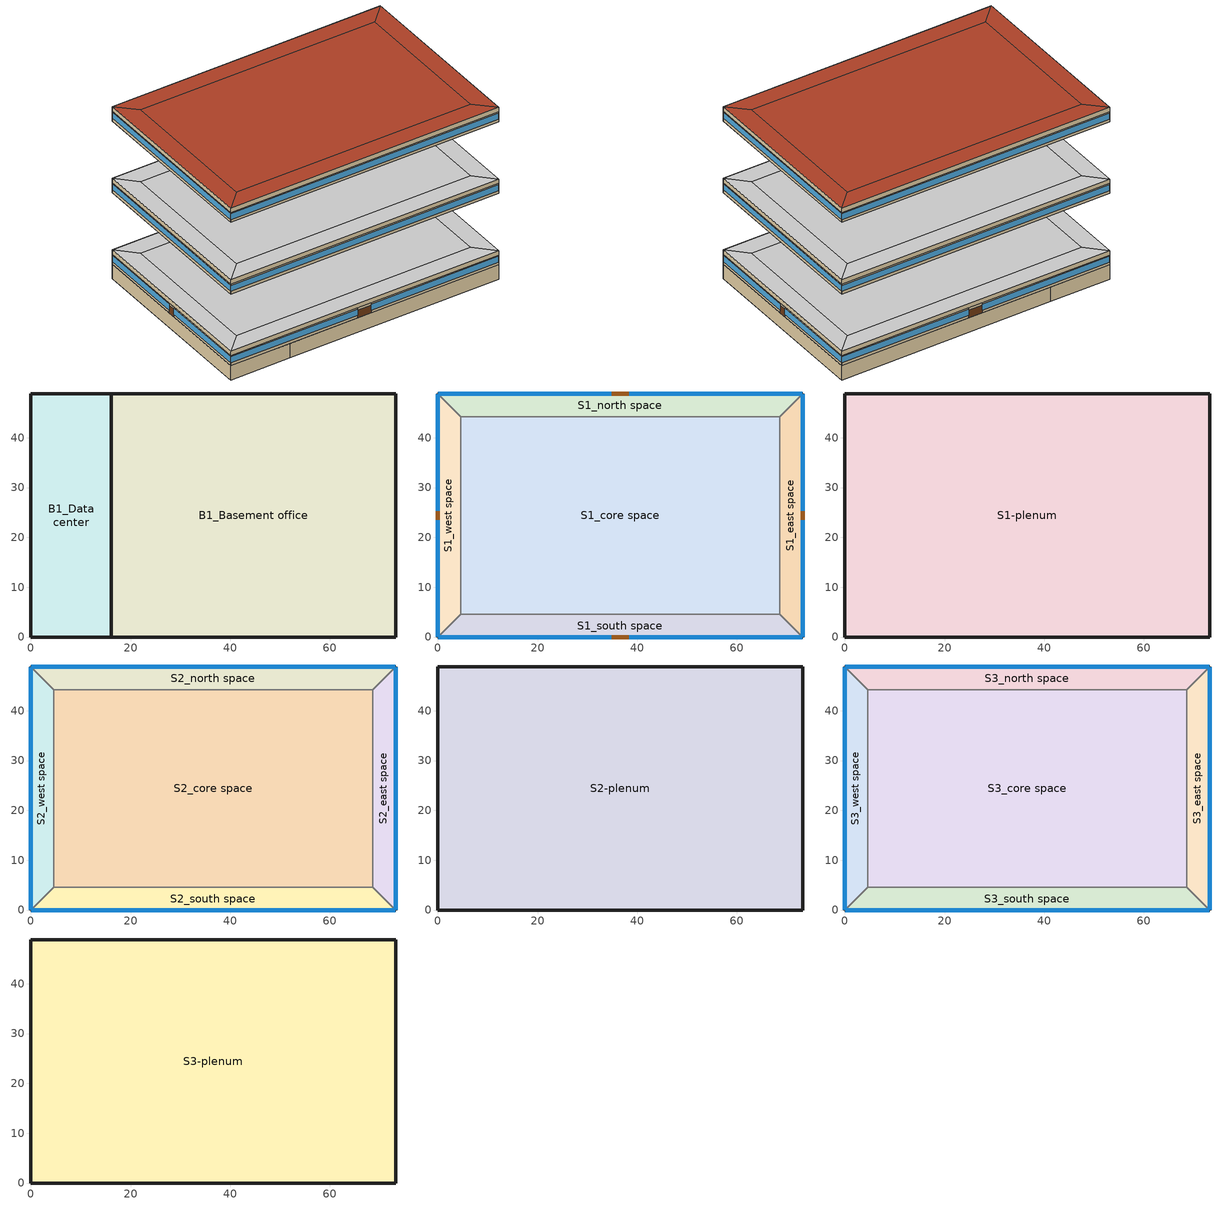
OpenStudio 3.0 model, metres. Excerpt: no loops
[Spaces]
B1_Data center
 floor ground (Foundation F 126 Perim 0 Area 78468): 0,0 0,48.77 16.09,48.77 16.09,0 z-3.96
 wall ground: 0,48.77 0,0 16.09,0 16.09,48.77 0,48.77 z-3.96:0
 ceiling adiabatic (Floor Adiabatic construction): 0,48.77 0,0 16.09,0 16.09,48.77 z0
B1_Basement office
 floor ground (Foundation F 126 Perim 0 Area 27828): 16.09,0 16.09,48.77 73.15,48.77 73.15,0 z-3.96
 wall ground: 16.09,48.77 16.09,0 73.15,0 73.15,48.77 16.09,48.77 z-3.96:0
 ceiling adiabatic (Floor Adiabatic construction): 16.09,48.77 16.09,0 73.15,0 73.15,48.77 z0
S1_east space
 floor adiabatic (Floor Adiabatic construction): 68.58,4.57 68.58,44.19 73.15,48.77 73.15,0 z0
 wall outside: 73.15,0 73.15,23.47 73.15,25.29 73.15,48.77 z0:2.74
 wall to S1_core space: 68.58,44.19 68.58,4.57 z0:2.74
 wall to S1_south space: 68.58,4.57 73.15,0 z0:2.74
 wall to S1_north space: 73.15,48.77 68.58,44.19 z0:2.74
 window: 73.15,0.03 73.15,23.45 / 73.15,25.32 73.15,48.74 z0.76:2.41
 door: 73.15,23.47 73.15,25.29 z0:2.13
S1_south space
 floor adiabatic (Floor Adiabatic construction): 0,0 4.57,4.57 68.58,4.57 73.15,0 z0
 wall outside: 0,0 34.76,0 38.4,0 73.15,0 z0:2.74
 wall to S1_west space: 4.57,4.57 0,0 z0:2.74
 wall to S1_core space: 68.58,4.57 4.57,4.57 z0:2.74
 window: 0.03,0 34.73,0 / 38.42,0 73.13,0 z0.76:2.43
 door: 34.76,0 38.4,0 z0:2.13
S1_west space
 floor adiabatic (Floor Adiabatic construction): 0,0 0,48.77 4.57,44.19 4.57,4.57 z0
 wall outside: 0,48.77 0,25.29 0,23.47 0,0 z0:2.74
 wall to S1_core space: 4.57,4.57 4.57,44.19 z0:2.74
 wall to S1_north space: 4.57,44.19 0,48.77 z0:2.74
 window: 0,48.74 0,25.32 / 0,23.45 0,0.03 z0.76:2.41
 door: 0,25.29 0,23.47 z0:2.13
S1_north space
 floor adiabatic (Floor Adiabatic construction): 4.57,44.19 0,48.77 73.15,48.77 68.58,44.19 z0
 wall outside: 73.15,48.77 38.4,48.77 34.76,48.77 0,48.77 z0:2.74
 wall to S1_core space: 4.57,44.19 68.58,44.19 z0:2.74
 window: 73.13,48.77 38.42,48.77 / 34.73,48.77 0.03,48.77 z0.76:2.43
 door: 38.4,48.77 34.76,48.77 z0:2.13
S1_core space
 floor adiabatic (Floor Adiabatic construction): 4.57,4.57 4.57,44.19 68.58,44.19 68.58,4.57 z0
S1-plenum
 floor to S1_west space: 0,0 0,48.77 4.57,44.19 4.57,4.57 z2.74
 floor to S1_north space: 0,48.77 73.15,48.77 68.58,44.19 4.57,44.19 z2.74
 floor to S1_east space: 73.15,48.77 73.15,0 68.58,4.57 68.58,44.19 z2.74
 floor to S1_south space: 73.15,0 0,0 4.57,4.57 68.58,4.57 z2.74
 floor to S1_core space: 68.58,4.57 4.57,4.57 4.57,44.19 68.58,44.19 z2.74
 wall outside: 0,48.77 0,0 73.15,0 73.15,48.77 0,48.77 z2.74:3.96
 ceiling adiabatic (Floor Adiabatic construction): 0,0 4.57,4.57 4.57,44.19 0,48.77 z3.96; 0,48.77 4.57,44.19 68.58,44.19 73.15,48.77 z3.96; 73.15,48.77 68.58,44.19 68.58,4.57 73.15,0 z3.96; 73.15,0 68.58,4.57 4.57,4.57 0,0 z3.96; 68.58,4.57 68.58,44.19 4.57,44.19 4.57,4.57 z3.96
S2_east space
 floor adiabatic (Floor Adiabatic construction): 68.58,4.57 68.58,44.19 73.15,48.77 73.15,0 z19.81
 wall outside: 73.15,0 73.15,48.77 z19.81:22.56
 wall to S2_core space: 68.58,44.19 68.58,4.57 z19.81:22.56
 wall to S2_south space: 68.58,4.57 73.15,0 z19.81:22.56
 wall to S2_north space: 73.15,48.77 68.58,44.19 z19.81:22.56
 window: 73.15,0.03 73.15,48.74 z20.57:22.16
S2_south space
 floor adiabatic (Floor Adiabatic construction): 0,0 4.57,4.57 68.58,4.57 73.15,0 z19.81
 wall outside: 0,0 73.15,0 z19.81:22.56
 wall to S2_west space: 4.57,4.57 0,0 z19.81:22.56
 wall to S2_core space: 68.58,4.57 4.57,4.57 z19.81:22.56
 window: 0.03,0 73.13,0 z20.57:22.16
S2_west space
 floor adiabatic (Floor Adiabatic construction): 0,0 0,48.77 4.57,44.19 4.57,4.57 z19.81
 wall outside: 0,48.77 0,0 z19.81:22.56
 wall to S2_core space: 4.57,4.57 4.57,44.19 z19.81:22.56
 wall to S2_north space: 4.57,44.19 0,48.77 z19.81:22.56
 window: 0,48.74 0,0.03 z20.57:22.16
S2_north space
 floor adiabatic (Floor Adiabatic construction): 4.57,44.19 0,48.77 73.15,48.77 68.58,44.19 z19.81
 wall outside: 73.15,48.77 0,48.77 z19.81:22.56
 wall to S2_core space: 4.57,44.19 68.58,44.19 z19.81:22.56
 window: 73.13,48.77 0.03,48.77 z20.57:22.16
S2_core space
 floor adiabatic (Floor Adiabatic construction): 4.57,4.57 4.57,44.19 68.58,44.19 68.58,4.57 z19.81
S2-plenum
 floor to S2_west space: 0,0 0,48.77 4.57,44.19 4.57,4.57 z22.56
 floor to S2_north space: 0,48.77 73.15,48.77 68.58,44.19 4.57,44.19 z22.56
 floor to S2_east space: 73.15,48.77 73.15,0 68.58,4.57 68.58,44.19 z22.56
 floor to S2_south space: 73.15,0 0,0 4.57,4.57 68.58,4.57 z22.56
 floor to S2_core space: 68.58,4.57 4.57,4.57 4.57,44.19 68.58,44.19 z22.56
 wall outside: 0,48.77 0,0 73.15,0 73.15,48.77 0,48.77 z22.56:23.77
 ceiling adiabatic (Floor Adiabatic construction): 0,0 4.57,4.57 4.57,44.19 0,48.77 z23.77; 0,48.77 4.57,44.19 68.58,44.19 73.15,48.77 z23.77; 73.15,48.77 68.58,44.19 68.58,4.57 73.15,0 z23.77; 73.15,0 68.58,4.57 4.57,4.57 0,0 z23.77; 68.58,4.57 68.58,44.19 4.57,44.19 4.57,4.57 z23.77
S3_east space
 floor adiabatic (Floor Adiabatic construction): 68.58,4.57 68.58,44.19 73.15,48.77 73.15,0 z39.62
 wall outside: 73.15,0 73.15,48.77 z39.62:42.37
 wall to S3_core space: 68.58,44.19 68.58,4.57 z39.62:42.37
 wall to S3_south space: 68.58,4.57 73.15,0 z39.62:42.37
 wall to S3_north space: 73.15,48.77 68.58,44.19 z39.62:42.37
 window: 73.15,0.03 73.15,48.74 z40.39:41.97
S3_south space
 floor adiabatic (Floor Adiabatic construction): 0,0 4.57,4.57 68.58,4.57 73.15,0 z39.62
 wall outside: 0,0 73.15,0 z39.62:42.37
 wall to S3_west space: 4.57,4.57 0,0 z39.62:42.37
 wall to S3_core space: 68.58,4.57 4.57,4.57 z39.62:42.37
 window: 0.03,0 73.13,0 z40.39:41.97
S3_west space
 floor adiabatic (Floor Adiabatic construction): 0,0 0,48.77 4.57,44.19 4.57,4.57 z39.62
 wall outside: 0,48.77 0,0 z39.62:42.37
 wall to S3_core space: 4.57,4.57 4.57,44.19 z39.62:42.37
 wall to S3_north space: 4.57,44.19 0,48.77 z39.62:42.37
 window: 0,48.74 0,0.03 z40.39:41.97
S3_north space
 floor adiabatic (Floor Adiabatic construction): 4.57,44.19 0,48.77 73.15,48.77 68.58,44.19 z39.62
 wall outside: 73.15,48.77 0,48.77 z39.62:42.37
 wall to S3_core space: 4.57,44.19 68.58,44.19 z39.62:42.37
 window: 73.13,48.77 0.03,48.77 z40.39:41.97
S3_core space
 floor adiabatic (Floor Adiabatic construction): 4.57,4.57 4.57,44.19 68.58,44.19 68.58,4.57 z39.62
S3-plenum
 floor to S3_west space: 0,0 0,48.77 4.57,44.19 4.57,4.57 z42.37
 floor to S3_north space: 0,48.77 73.15,48.77 68.58,44.19 4.57,44.19 z42.37
 floor to S3_east space: 73.15,48.77 73.15,0 68.58,4.57 68.58,44.19 z42.37
 floor to S3_south space: 73.15,0 0,0 4.57,4.57 68.58,4.57 z42.37
 floor to S3_core space: 68.58,4.57 4.57,4.57 4.57,44.19 68.58,44.19 z42.37
 wall outside: 0,48.77 0,0 73.15,0 73.15,48.77 0,48.77 z42.37:43.59
 roof outside: 0,0 4.57,4.57 4.57,44.19 0,48.77 z43.59; 0,48.77 4.57,44.19 68.58,44.19 73.15,48.77 z43.59; 73.15,48.77 68.58,44.19 68.58,4.57 73.15,0 z43.59; 73.15,0 68.58,4.57 4.57,4.57 0,0 z43.59; 68.58,4.57 68.58,44.19 4.57,44.19 4.57,4.57 z43.59
[Building]
-LargeOffice-GBCZ-3B created: 2024-05-30 12:30:29 +0800: North Axis {deg}=0; Default Construction Set=GB50189-2015 - LrgOffice - GBCZ-3B; Standards Number of Stories=12; Standards Number of Above Ground Stories=12; Standards Building Type=LargeOffice
[ClimateZones]
Climate Zone Institution Name 1=GBCZ; Climate Zone Document Year 1=0; Climate Zone Value 1=3B
[Site]
Changsha_HN_CHN: Latitude {deg}=28.1167; Longitude {deg}=112.7833; Time Zone {hr}=8; Elevation {m}=120; Terrain=City
[Site:WaterMainsTemperature]
Calculation Method=Correlation; Annual Average Outdoor Air Temperature {C}=17.9833; Maximum Difference In Monthly Average Outdoor Air Temperatures {deltaC}=24
[SizingPeriod:DesignDay] Barometric Pressure {Pa}=99892; Sky Clearness=0; Rain Indicator=0; Snow Indicator=0; Day of Month=21; Daylight Saving Time Indicator=0; Humidity Indicating Type=Wetbulb; Dry-Bulb Temperature Range Modifier Type=DefaultMultipliers
Name | Maximum Dry-Bulb Temperature {C} | Daily Dry-Bulb Temperature Range {deltaC} | Humidity Indicating Conditions at Maximum Dry-Bulb | Wind Speed {m/s} | Wind Direction {deg} | Month | Day Type | Solar Model Indicator | ASHRAE Taub | ASHRAE Taud
Changsha Ann Clg .4% Condns DB=>MWB | 36.4 | 6.6 | 26.1 | 3 | 220 | 7 | SummerDesignDay | ASHRAETau | 0.604 | 1.876
Changsha Ann Htg 99.6% Condns DB | -1.2 | 0 | -1.2 | 2.3 | 340 | 1 | WinterDesignDay | ASHRAEClearSky
[Site:GroundTemperature:BuildingSurface]
8.1, 7.2, 8.9, 11.6, 18.6, 24.1, 27.7, 28.9, 27, 22.7, 17.1, 11.9
[Site:GroundTemperature:FCfactorMethod]
January Ground Temperature {C}=18.8; February Ground Temperature {C}=13.5; March Ground Temperature {C}=8.4; April Ground Temperature {C}=5.6; May Ground Temperature {C}=7.9; June Ground Temperature {C}=12.6; July Ground Temperature {C}=18.2; August Ground Temperature {C}=22.5; September Ground Temperature {C}=25.9; October Ground Temperature {C}=29.6; November Ground Temperature {C}=28.6; December Ground Temperature {C}=24.2
[Material:NoMass] Thermal Absorptance=0.9; Solar Absorptance=0.7
Name | Roughness | Thermal Resistance {m2-K/W} | Visible Absorptance
CP02 CARPET PAD | VeryRough | 0.21648 | 0.8
Nonres_Floor_Insulation | MediumSmooth | 2.88292 | 0.7
Typical Insulation R-10.94 | Smooth | 1.92744 | 0.7
Typical Carpet Pad | Smooth | 0.21648 | 0.8
Typical Insulation R-7.07 | Smooth | 1.24597 | 0.7
Typical Insulation R-13.08 | Smooth | 2.30303 | 0.7
Typical Insulation R-0.58 | Smooth | 0.101875 | 0.7
Typical Insulation R-1.15 | Smooth | 0.202527 | 0.7
[Material]
Name | Roughness | Thickness {m} | Conductivity {W/m-K} | Density {kg/m3} | Specific Heat {J/kg-K} | Thermal Absorptance | Solar Absorptance | Visible Absorptance
100mm Normalweight concrete floor | MediumSmooth | 0.1016 | 2.31 | 2322 | 832
G01 13mm gypsum board | Smooth | 0.0127 | 0.16 | 800 | 1090 | 0.9 | 0.7 | 0.5
4 in. Normalweight Concrete Floor | MediumRough | 0.1016 | 2.31 | 2322 | 832 | 0.9 | 0.7 | 0.7
1IN Stucco | Smooth | 0.0253 | 0.6918 | 1858 | 837 | 0.9 | 0.7 | 0.92
8IN CONCRETE HW RefBldg | Rough | 0.2032 | 1.311 | 2240 | 836.8 | 0.9 | 0.7 | 0.7
1/2IN Gypsum | Smooth | 0.0127 | 0.16 | 784.9 | 830 | 0.9 | 0.4 | 0.4
Roof Membrane - Highly Reflective | VeryRough | 0.0095 | 0.16 | 1121.29 | 1460 | 0.75 | 0.45 | 0.7
Metal Roof Surface; F08 Metal surface | Smooth | 0.0008 | 45.28 | 7824 | 500 | 0.9 | 0.7 | 0.7
8 in. Normalweight Concrete Floor | MediumRough | 0.2032 | 2.31 | 2322 | 832 | 0.9 | 0.7 | 0.7
8 in. Concrete Block Basement Wall | MediumRough | 0.2032 | 1.326 | 1842 | 912 | 0.9 | 0.7 | 0.7
G05 25mm wood | MediumSmooth | 0.0254 | 0.15 | 608 | 1630 | 0.9 | 0.5 | 0.5
Acoustic Tile - 1/2 in. | MediumSmooth | 0.0127 | 0.0576335 | 288.332 | 795.492 |  | 0 | 0
Std Wood 6inch | MediumSmooth | 0.15 | 0.12 | 540 | 1210 | 0.9 | 0.7 | 0.7
[Construction]
Floor Adiabatic construction: CP02 CARPET PAD, 100mm Normalweight concrete floor, Nonres_Floor_Insulation
Typical Insulated Exterior Mass Floor R-13.51: Typical Insulation R-10.94, 4 in. Normalweight Concrete Floor, Typical Carpet Pad
Typical Insulated Exterior Mass Wall R-9.46: 1IN Stucco, 8IN CONCRETE HW RefBldg, Typical Insulation R-7.07, 1/2IN Gypsum
Typical IEAD Roof - Highly Reflective R-14.19: Roof Membrane - Highly Reflective, Typical Insulation R-13.08, Metal Roof Surface
Typical Interior Floor: 100mm Normalweight concrete floor, CP02 CARPET PAD
Typical Interior Wall: G01 13mm gypsum board, G01 13mm gypsum board
Typical Interior Ceiling: CP02 CARPET PAD, 100mm Normalweight concrete floor
Typical Insulated Carpeted 8in Slab Floor: 8 in. Normalweight Concrete Floor, Typical Carpet Pad
Typical Insulated Basement Mass Wall: 8 in. Concrete Block Basement Wall
U 0.52 SHGC 0.39 Simple Glazing Window: U 0.52 SHGC 0.39 Simple Glazing
Typical Insulated Metal Door R-1.43: F08 Metal surface, Typical Insulation R-0.58
U 1.98 SHGC 0.16 Simple Glazing Skylight U-0.46 SHGC 0.25: U 1.98 SHGC 0.16 Simple Glazing U-0.46 SHGC 0.25
Typical Overhead Door R-2.0: Typical Insulation R-1.15
U 0.45 SHGC 0.25 Simple Glazing Window: U 0.45 SHGC 0.25 Simple Glazing
Typical Interior Window: Clear 3mm
Typical Interior Door; Typical Interior Partition: G05 25mm wood
Plenum Acoustical Tile: Acoustic Tile - 1/2 in.
InteriorFurnishings: Std Wood 6inch
[Construction:FfactorGroundFloor] F-Factor {W/m-K}=1.26344; PerimeterExposed {m}=0
Name | Area {m2}
Foundation F 126 Perim 0 Area 78468 | 784.677
Foundation F 126 Perim 0 Area 27828 | 2782.8
[DefaultConstructionSet]
Name | Default Exterior Surface Constructions | Default Interior Surface Constructions | Default Ground Contact Surface Constructions | Default Exterior SubSurface Constructions | Default Interior SubSurface Constructions | Interior Partition Construction
GB50189-2015 - LrgOffice - GBCZ-3B | Default Surface Constructions 1 | Default Surface Constructions 2 | Default Surface Constructions 3 | Default Sub Surface Constructions 1 | Default Sub Surface Constructions 2 | Typical Interior Partition
GB50189-2015 - LrgOffice - Plenum - GBCZ-3B | Default Surface Constructions 4 | Default Surface Constructions 5 | Default Surface Constructions 6 | Default Sub Surface Constructions 3 | Default Sub Surface Constructions 4
[DefaultSurfaceConstructions]
Name | Floor Construction | Wall Construction | Roof Ceiling Construction
Default Surface Constructions 1 | Typical Insulated Exterior Mass Floor R-13.51 | Typical Insulated Exterior Mass Wall R-9.46 | Typical IEAD Roof - Highly Reflective R-14.19
Default Surface Constructions 2 | Typical Interior Floor | Typical Interior Wall | Typical Interior Ceiling
Default Surface Constructions 3 | Typical Insulated Carpeted 8in Slab Floor | Typical Insulated Basement Mass Wall
Default Surface Constructions 4; Default Surface Constructions 6
Default Surface Constructions 5 | Plenum Acoustical Tile
[DefaultSubSurfaceConstructions]
Name | Fixed Window Construction | Operable Window Construction | Door Construction | Glass Door Construction | Overhead Door Construction | Skylight Construction | Tubular Daylight Dome Construction | Tubular Daylight Diffuser Construction
Default Sub Surface Constructions 1 | U 0.52 SHGC 0.39 Simple Glazing Window | U 0.52 SHGC 0.39 Simple Glazing Window | Typical Insulated Metal Door R-1.43 | U 1.98 SHGC 0.16 Simple Glazing Skylight U-0.46 SHGC 0.25 | Typical Overhead Door R-2.0 | U 0.45 SHGC 0.25 Simple Glazing Window | Typical Interior Window | Typical Interior Window
Default Sub Surface Constructions 2 | Typical Interior Window | Typical Interior Window | Typical Interior Door
Default Sub Surface Constructions 3; Default Sub Surface Constructions 4
[WindowMaterial:SimpleGlazingSystem]
Name | U-Factor {W/m2-K} | Solar Heat Gain Coefficient | Visible Transmittance
U 0.52 SHGC 0.39 Simple Glazing | 2.9527 | 0.39 | 0.31
U 1.98 SHGC 0.16 Simple Glazing U-0.46 SHGC 0.25 | 2.59667 | 0.25 | 0.15
U 0.45 SHGC 0.25 Simple Glazing | 2.55522 | 0.25 | 0.275
[WindowMaterial:Glazing]
Clear 3mm: Optical Data Type=SpectralAverage; Thickness {m}=0.003; Solar Transmittance at Normal Incidence=0.837; Front Side Solar Reflectance at Normal Incidence=0.075; Back Side Solar Reflectance at Normal Incidence=0.075; Visible Transmittance at Normal Incidence=0.898; Front Side Visible Reflectance at Normal Incidence=0.081; Back Side Visible Reflectance at Normal Incidence=0.081; Infrared Transmittance at Normal Incidence=0; Front Side Infrared Hemispherical Emissivity=0.84; Back Side Infrared Hemispherical Emissivity=0.84; Conductivity {W/m-K}=0.9; Dirt Correction Factor for Solar and Visible Transmittance=1; Solar Diffusing=No
[SpaceType]
Name | Default Schedule Set | Design Specification Outdoor Air Object | Standards Building Type | Standards Space Type | Default Construction Set
Office WholeBuilding - Lg Office | Office WholeBuilding - Lg Office Schedule Set | Office WholeBuilding - Lg Office Ventilation | Office | WholeBuilding - Lg Office
Office OfficeLarge Main Data Center | Office OfficeLarge Main Data Center Schedule Set | Office OfficeLarge Main Data Center Ventilation | Office | OfficeLarge Main Data Center
Plenum | Plenum Schedule Set |  |  | Plenum | GB50189-2015 - LrgOffice - Plenum - GBCZ-3B
[BuildingStory] Nominal Floor to Floor Height {m}=3.9624
Name | Nominal Z Coordinate {m}
S1 | 0
S2 | 19.812
S3 | 39.624
B1 | -3.9624
[Space]
Name | Space Type | Building Story | Thermal Zone | Part of Total Floor Area
S1-plenum | Plenum | S1 | S1-plenum ZN | No
S1_east space | Office WholeBuilding - Lg Office | S1 | S1_east space ZN | Yes
S1_south space | Office WholeBuilding - Lg Office | S1 | S1_south space ZN | Yes
S1_west space | Office WholeBuilding - Lg Office | S1 | S1_west space ZN | Yes
S1_north space | Office WholeBuilding - Lg Office | S1 | S1_north space ZN | Yes
S1_core space | Office WholeBuilding - Lg Office | S1 | S1_core space ZN | Yes
S2-plenum | Plenum | S2 | S2-plenum ZN | No
S2_east space | Office WholeBuilding - Lg Office | S2 | S2_east space ZN | Yes
S2_south space | Office WholeBuilding - Lg Office | S2 | S2_south space ZN | Yes
S2_west space | Office WholeBuilding - Lg Office | S2 | S2_west space ZN | Yes
S2_north space | Office WholeBuilding - Lg Office | S2 | S2_north space ZN | Yes
S2_core space | Office WholeBuilding - Lg Office | S2 | S2_core space ZN | Yes
S3-plenum | Plenum | S3 | S3-plenum ZN | No
S3_east space | Office WholeBuilding - Lg Office | S3 | S3_east space ZN | Yes
S3_south space | Office WholeBuilding - Lg Office | S3 | S3_south space ZN | Yes
S3_west space | Office WholeBuilding - Lg Office | S3 | S3_west space ZN | Yes
S3_north space | Office WholeBuilding - Lg Office | S3 | S3_north space ZN | Yes
S3_core space | Office WholeBuilding - Lg Office | S3 | S3_core space ZN | Yes
B1_Data center | Office OfficeLarge Main Data Center | B1 | B1_Data center ZN | Yes
B1_Basement office | Office WholeBuilding - Lg Office | B1 | B1_Basement office ZN | Yes
[Lights:Definition] Design Level Calculation Method=Watts/Area; Fraction Radiant=0.7; Fraction Visible=0.2; Return Air Fraction=0
Name | Watts per Space Floor Area {W/m2}
Office OfficeLarge Main Data Center Lights Definition | 8.82641
Office WholeBuilding - Lg Office Lights Definition | 9.00003
[Lights] Fraction Replaceable=1
Name | Lights Definition | Space or SpaceType
Office OfficeLarge Main Data Center Lights | Office OfficeLarge Main Data Center Lights Definition | Office OfficeLarge Main Data Center
Office WholeBuilding - Lg Office Lights | Office WholeBuilding - Lg Office Lights Definition | Office WholeBuilding - Lg Office
[ElectricEquipment:Definition] Design Level Calculation Method=Watts/Area; Fraction Latent=0; Fraction Radiant=0.5; Fraction Lost=0
Name | Watts per Space Floor Area {W/m2}
Office OfficeLarge Main Data Center Elec Equip Definition | 484.376
Office WholeBuilding - Lg Office Elec Equip Definition | 15
[ElectricEquipment]
Name | Electric Equipment Definition | Space or SpaceType
Office OfficeLarge Main Data Center Elec Equip | Office OfficeLarge Main Data Center Elec Equip Definition | Office OfficeLarge Main Data Center
Office WholeBuilding - Lg Office Elec Equip | Office WholeBuilding - Lg Office Elec Equip Definition | Office WholeBuilding - Lg Office
[DesignSpecification:OutdoorAir]
Name | Outdoor Air Flow per Person {m3/s-person} | Outdoor Air Flow per Floor Area {m3/s-m2} | Outdoor Air Flow Air Changes per Hour {1/hr} | Outdoor Air Method
Office OfficeLarge Main Data Center Ventilation | 0 | 0 | 0
Office WholeBuilding - Lg Office Ventilation |  | 0.0004318 |  | Sum
[DefaultScheduleSet]
Name | Lighting Schedule | Electric Equipment Schedule | Number of People Schedule | People Activity Level Schedule | Infiltration Schedule
Office OfficeLarge Main Data Center Schedule Set | OfficeLarge BLDG_LIGHT_SCH_2013 | DataCenter_EQUIP_SCH
Office WholeBuilding - Lg Office Schedule Set | OfficeLarge BLDG_LIGHT_SCH_2013 | OfficeLarge BLDG_EQUIP_SCH | OfficeLarge BLDG_OCC_SCH | OfficeLarge ACTIVITY_SCH | OfficeLarge INFIL_SCH_PNNL
Plenum Schedule Set
[ThermostatSetpoint:DualSetpoint]
Name | Heating Setpoint Temperature Schedule | Cooling Setpoint Temperature Schedule
Office WholeBuilding - Lg Office Thermostat 1; Office WholeBuilding - Lg Office Thermostat 2; Office WholeBuilding - Lg Office Thermostat 3; Office WholeBuilding - Lg Office Thermostat 4; Office WholeBuilding - Lg Office Thermostat 5; Office WholeBuilding - Lg Office Thermostat 6; Office WholeBuilding - Lg Office Thermostat 7; Office WholeBuilding - Lg Office Thermostat 8; Office WholeBuilding - Lg Office Thermostat 9; Office WholeBuilding - Lg Office Thermostat 10; Office WholeBuilding - Lg Office Thermostat 11; Office WholeBuilding - Lg Office Thermostat 12; Office WholeBuilding - Lg Office Thermostat 13; Office WholeBuilding - Lg Office Thermostat 14; Office WholeBuilding - Lg Office Thermostat 15; Office WholeBuilding - Lg Office Thermostat 16 | OfficeLarge HTGSETP_SCH_NO_OPTIMUM | OfficeLarge CLGSETP_SCH_NO_OPTIMUM
Office OfficeLarge Main Data Center Thermostat 1 | OfficeLarge HTGSETP_DC_SCH | OfficeLarge CLGSETP_DC_SCH
Plenum Thermostat 1; Plenum Thermostat 2; Plenum Thermostat 3
[People:Definition]
Office WholeBuilding - Lg Office People Definition: Number of People Calculation Method=People/Area; People per Space Floor Area {person/m2}=0.0538196; Fraction Radiant=0.3
[People]
Office WholeBuilding - Lg Office People: People Definition=Office WholeBuilding - Lg Office People Definition; Space or SpaceType=Office WholeBuilding - Lg Office; Work Efficiency Schedule=Work Efficiency Schedule; Clothing Insulation Schedule=Clothing Schedule; Air Velocity Schedule=Air Velocity Schedule; Multiplier=1
[SpaceInfiltration:DesignFlowRate] Design Flow Rate Calculation Method=Flow/ExteriorArea; Constant Term Coefficient=0; Temperature Term Coefficient=0; Velocity Term Coefficient=0.224; Velocity Squared Term Coefficient=0
Name | Space or SpaceType | Schedule | Flow per Exterior Surface Area {m3/s-m2}
S1-plenum Infiltration | S1-plenum | Always On Discrete | 0.000569573
S1_east space Infiltration | S1_east space | OfficeLarge INFIL_SCH_PNNL | 0.000569573
S1_north space Infiltration | S1_north space | OfficeLarge INFIL_SCH_PNNL | 0.000569573
S1_south space Infiltration | S1_south space | OfficeLarge INFIL_SCH_PNNL | 0.000569573
S1_west space Infiltration | S1_west space | OfficeLarge INFIL_SCH_PNNL | 0.000569573
S2-plenum Infiltration | S2-plenum | Always On Discrete | 0.000569573
S2_east space Infiltration | S2_east space | OfficeLarge INFIL_SCH_PNNL | 0.000569573
S2_north space Infiltration | S2_north space | OfficeLarge INFIL_SCH_PNNL | 0.000569573
S2_south space Infiltration | S2_south space | OfficeLarge INFIL_SCH_PNNL | 0.000569573
S2_west space Infiltration | S2_west space | OfficeLarge INFIL_SCH_PNNL | 0.000569573
S3-plenum Infiltration | S3-plenum | Always On Discrete | 4.38133e-05
S3_east space Infiltration | S3_east space | OfficeLarge INFIL_SCH_PNNL | 0.000569573
S3_north space Infiltration | S3_north space | OfficeLarge INFIL_SCH_PNNL | 0.000569573
S3_south space Infiltration | S3_south space | OfficeLarge INFIL_SCH_PNNL | 0.000569573
S3_west space Infiltration | S3_west space | OfficeLarge INFIL_SCH_PNNL | 0.000569573
[ThermalZone] Use Ideal Air Loads=No
Name | Thermostat | Primary Daylighting Control | Fraction of Zone Controlled by Primary Daylighting Control | Secondary Daylighting Control | Fraction of Zone Controlled by Secondary Daylighting Control | Multiplier
B1_Basement office ZN | Office WholeBuilding - Lg Office Thermostat 1
B1_Data center ZN | Office OfficeLarge Main Data Center Thermostat 1
S1-plenum ZN | Plenum Thermostat 1
S1_core space ZN | Office WholeBuilding - Lg Office Thermostat 2
S1_east space ZN | Office WholeBuilding - Lg Office Thermostat 3 | S1_east space Daylt Sensor 1 | 0.376 | S1_east space Daylt Sensor 2 | 0.143
S1_north space ZN | Office WholeBuilding - Lg Office Thermostat 4 | S1_north space Daylt Sensor 1 | 0.366 | S1_north space Daylt Sensor 2 | 0.142
S1_south space ZN | Office WholeBuilding - Lg Office Thermostat 5 | S1_south space Daylt Sensor 1 | 0.366 | S1_south space Daylt Sensor 2 | 0.142
S1_west space ZN | Office WholeBuilding - Lg Office Thermostat 6 | S1_west space Daylt Sensor 1 | 0.376 | S1_west space Daylt Sensor 2 | 0.143
S2-plenum ZN | Plenum Thermostat 2 |  |  |  |  | 9
S2_core space ZN | Office WholeBuilding - Lg Office Thermostat 7 |  |  |  |  | 9
S2_east space ZN | Office WholeBuilding - Lg Office Thermostat 8 | S2_east space Daylt Sensor 1 | 0.367 | S2_east space Daylt Sensor 2 | 0.147 | 9
S2_north space ZN | Office WholeBuilding - Lg Office Thermostat 9 | S2_north space Daylt Sensor 1 | 0.36 | S2_north space Daylt Sensor 2 | 0.15 | 9
S2_south space ZN | Office WholeBuilding - Lg Office Thermostat 10 | S2_south space Daylt Sensor 1 | 0.36 | S2_south space Daylt Sensor 2 | 0.15 | 9
S2_west space ZN | Office WholeBuilding - Lg Office Thermostat 11 | S2_west space Daylt Sensor 1 | 0.367 | S2_west space Daylt Sensor 2 | 0.147 | 9
S3-plenum ZN | Plenum Thermostat 3
S3_core space ZN | Office WholeBuilding - Lg Office Thermostat 12
S3_east space ZN | Office WholeBuilding - Lg Office Thermostat 13 | S3_east space Daylt Sensor 1 | 0.367 | S3_east space Daylt Sensor 2 | 0.147
S3_north space ZN | Office WholeBuilding - Lg Office Thermostat 14 | S3_north space Daylt Sensor 1 | 0.36 | S3_north space Daylt Sensor 2 | 0.15
S3_south space ZN | Office WholeBuilding - Lg Office Thermostat 15 | S3_south space Daylt Sensor 1 | 0.36 | S3_south space Daylt Sensor 2 | 0.15
S3_west space ZN | Office WholeBuilding - Lg Office Thermostat 16 | S3_west space Daylt Sensor 1 | 0.367 | S3_west space Daylt Sensor 2 | 0.147
[Sizing:Zone] Zone Cooling Design Supply Air Temperature Input Method=SupplyAirTemperature; Zone Cooling Design Supply Air Temperature {C}=14; Zone Cooling Design Supply Air Temperature Difference {deltaC}=11.11; Zone Heating Design Supply Air Temperature Input Method=SupplyAirTemperature; Zone Heating Design Supply Air Temperature {C}=40; Zone Heating Design Supply Air Temperature Difference {deltaC}=11.11; Zone Cooling Design Supply Air Humidity Ratio {kg-H2O/kg-air}=0.0085; Zone Heating Design Supply Air Humidity Ratio {kg-H2O/kg-air}=0.008; Cooling Design Air Flow Method=DesignDay; Heating Design Air Flow Method=DesignDay; Account for Dedicated Outdoor Air System=No; Dedicated Outdoor Air System Control Strategy=NeutralSupplyAir; Dedicated Outdoor Air Low Setpoint Temperature for Design {C}=autosize; Dedicated Outdoor Air High Setpoint Temperature for Design {C}=autosize
S1-plenum ZN; S2-plenum ZN; S3-plenum ZN
[AvailabilityManager:NightCycle] Applicability Schedule=Always On Discrete; Control Type=CycleOnAny; Thermostat Tolerance {deltaC}=1
Name | Cycling Run Time {s}
Availability Manager Night Cycle 1; Availability Manager Night Cycle 2; Availability Manager Night Cycle 3 | 1800
Availability Manager Night Cycle 4; Availability Manager Night Cycle 5 | 3600
[AirLoopHVAC:ReturnPlenum]
Name | ThermalZone
Air Loop HVAC Return Plenum 1 | S1-plenum ZN
Air Loop HVAC Return Plenum 2 | S2-plenum ZN
Air Loop HVAC Return Plenum 3 | S3-plenum ZN
[InternalMass:Definition]
Internal Mass Definition 1: Construction=InteriorFurnishings; Design Level Calculation Method=SurfaceArea/Area; Surface Area per Space Floor Area=2
[InternalMass] Internal Mass Definition=Internal Mass Definition 1; Multiplier=1
Name | Space or SpaceType
S1-plenum Mass | S1-plenum
S1_core space Mass | S1_core space
S1_east space Mass | S1_east space
S1_south space Mass | S1_south space
S1_west space Mass | S1_west space
S2_south space Mass | S2_south space
S2_east space Mass | S2_east space
S1_north space Mass | S1_north space
S2-plenum Mass | S2-plenum
S2_west space Mass | S2_west space
S2_north space Mass | S2_north space
S3_south space Mass | S3_south space
S2_core space Mass | S2_core space
S3-plenum Mass | S3-plenum
S3_east space Mass | S3_east space
S3_west space Mass | S3_west space
S3_north space Mass | S3_north space
S3_core space Mass | S3_core space
B1_Data center Mass | B1_Data center
B1_Basement office Mass | B1_Basement office
[Exterior:Lights:Definition]
Name | Design Level {W}
Occ Sensing Exterior Lights Def | 43301.5
NonDimming Exterior Lights Def | 12979.2
[Exterior:Lights] Schedule=OfficeLarge EXTERIOR_LIGHT_SCH; Control Option=AstronomicalClock
Name | Exterior Lights Definition
Occ Sensing Exterior Lights Def | Occ Sensing Exterior Lights Def
NonDimming Exterior Lights Def | NonDimming Exterior Lights Def
[Exterior:FuelEquipment:Definition]
Name | Design Level {W}
Fuel equipment 1 Def | 244444
Fuel equipment 2 Def | 752
[Exterior:FuelEquipment] Fuel Use Type=Electricity
Name | Exterior Fuel Equipment Definition | Schedule
Fuel equipment 1 | Fuel equipment 1 Def | Large Office BLDG ELEVATORS
Fuel equipment 2 | Fuel equipment 2 Def | OfficeLarge ELEV_LIGHT_FAN_SCH_ADD_DF
[Daylighting:Control] Illuminance Setpoint {lux}=375; Lighting Control Type=Stepped; Minimum Input Power Fraction for Continuous Dimming Control=0.3; Minimum Light Output Fraction for Continuous Dimming Control=0.2; Number of Stepped Control Steps=3; Probability Lighting will be Reset When Needed in Manual Stepped Control=1; Maximum Allowable Discomfort Glare Index=22
Name | Space | Position X-Coordinate {m} | Position Y-Coordinate {m} | Position Z-Coordinate {m}
S1_east space Daylt Sensor 1 | S1_east space | 71.5601 | 11.737 | 0.762
S1_east space Daylt Sensor 2 | S1_east space | 69.9441 | 11.737 | 0.762
S1_north space Daylt Sensor 1 | S1_north space | 55.774 | 47.1626 | 0.762
S1_north space Daylt Sensor 2 | S1_north space | 55.774 | 45.5329 | 0.762
S1_south space Daylt Sensor 1 | S1_south space | 17.378 | 1.60538 | 0.762
S1_south space Daylt Sensor 2 | S1_south space | 17.378 | 3.23509 | 0.762
S1_west space Daylt Sensor 1 | S1_west space | 1.5919 | 37.031 | 0.762
S1_west space Daylt Sensor 2 | S1_west space | 3.20793 | 37.031 | 0.762
S2_east space Daylt Sensor 1 | S2_east space | 71.6019 | 24.384 | 20.574
S2_east space Daylt Sensor 2 | S2_east space | 70.0283 | 24.384 | 20.574
S2_north space Daylt Sensor 1 | S2_north space | 36.576 | 47.2183 | 20.574
S2_north space Daylt Sensor 2 | S2_north space | 36.576 | 45.6451 | 20.574
S2_south space Daylt Sensor 1 | S2_south space | 36.576 | 1.54972 | 20.574
S2_south space Daylt Sensor 2 | S2_south space | 36.576 | 3.12292 | 20.574
S2_west space Daylt Sensor 1 | S2_west space | 1.55008 | 24.384 | 20.574
S2_west space Daylt Sensor 2 | S2_west space | 3.12365 | 24.384 | 20.574
S3_east space Daylt Sensor 1 | S3_east space | 71.6019 | 24.384 | 40.386
S3_east space Daylt Sensor 2 | S3_east space | 70.0283 | 24.384 | 40.386
S3_north space Daylt Sensor 1 | S3_north space | 36.576 | 47.2183 | 40.386
S3_north space Daylt Sensor 2 | S3_north space | 36.576 | 45.6451 | 40.386
S3_south space Daylt Sensor 1 | S3_south space | 36.576 | 1.54972 | 40.386
S3_south space Daylt Sensor 2 | S3_south space | 36.576 | 3.12292 | 40.386
S3_west space Daylt Sensor 1 | S3_west space | 1.55008 | 24.384 | 40.386
S3_west space Daylt Sensor 2 | S3_west space | 3.12365 | 24.384 | 40.386
[Schedule:Ruleset]
Name | Default Day Schedule | Summer Design Day Schedule | Winter Design Day Schedule
OfficeLarge BLDG_LIGHT_SCH_2013 | OfficeLarge BLDG_LIGHT_SCH_2013 Default | OfficeLarge BLDG_LIGHT_SCH_2013 Summer Design Day | OfficeLarge BLDG_LIGHT_SCH_2013 Winter Design Day
DataCenter_EQUIP_SCH | Schedule Day 3 | DataCenter_EQUIP_SCH Summer Design Day | DataCenter_EQUIP_SCH Winter Design Day 11
OfficeLarge HTGSETP_DC_SCH | OfficeLarge HTGSETP_DC_SCH Default | OfficeLarge HTGSETP_DC_SCH Summer Design Day | OfficeLarge HTGSETP_DC_SCH Winter Design Day
OfficeLarge CLGSETP_DC_SCH | OfficeLarge CLGSETP_DC_SCH Default | OfficeLarge CLGSETP_DC_SCH Summer Design Day | OfficeLarge CLGSETP_DC_SCH Winter Design Day
Clothing Schedule | Clothing Schedule Default Winter Clothes
Air Velocity Schedule | Air Velocity Schedule Default
Work Efficiency Schedule | Work Efficiency Schedule Default
OfficeLarge BLDG_OCC_SCH | OfficeLarge BLDG_OCC_SCH Default | OfficeLarge BLDG_OCC_SCH Summer Design Day | OfficeLarge BLDG_OCC_SCH Winter Design Day
OfficeLarge ACTIVITY_SCH | OfficeLarge ACTIVITY_SCH Default | OfficeLarge ACTIVITY_SCH Summer Design Day | OfficeLarge ACTIVITY_SCH Winter Design Day
OfficeLarge BLDG_EQUIP_SCH | OfficeLarge BLDG_EQUIP_SCH Default | OfficeLarge BLDG_EQUIP_SCH Summer Design Day | OfficeLarge BLDG_EQUIP_SCH Winter Design Day
OfficeLarge INFIL_SCH_PNNL | OfficeLarge INFIL_SCH_PNNL Default | OfficeLarge INFIL_SCH_PNNL Summer Design Day | OfficeLarge INFIL_SCH_PNNL Winter Design Day
OfficeLarge HTGSETP_SCH_NO_OPTIMUM | OfficeLarge HTGSETP_SCH_NO_OPTIMUM Default | OfficeLarge HTGSETP_SCH_NO_OPTIMUM Summer Design Day | OfficeLarge HTGSETP_SCH_NO_OPTIMUM Winter Design Day
OfficeLarge CLGSETP_SCH_NO_OPTIMUM | OfficeLarge CLGSETP_SCH_NO_OPTIMUM Default | OfficeLarge CLGSETP_SCH_NO_OPTIMUM Summer Design Day | OfficeLarge CLGSETP_SCH_NO_OPTIMUM Winter Design Day
OfficeLarge EXTERIOR_LIGHT_SCH | OfficeLarge EXTERIOR_LIGHT_SCH Default | OfficeLarge EXTERIOR_LIGHT_SCH Summer Design Day | OfficeLarge EXTERIOR_LIGHT_SCH Winter Design Day
Large Office BLDG ELEVATORS | Large Office BLDG ELEVATORS Default | Large Office BLDG ELEVATORS Summer Design Day | Large Office BLDG ELEVATORS Winter Design Day
OfficeLarge ELEV_LIGHT_FAN_SCH_ADD_DF | OfficeLarge ELEV_LIGHT_FAN_SCH_ADD_DF Default | OfficeLarge ELEV_LIGHT_FAN_SCH_ADD_DF Summer Design Day | OfficeLarge ELEV_LIGHT_FAN_SCH_ADD_DF Winter Design Day
[Schedule:Day]
OfficeLarge BLDG_LIGHT_SCH_2013 Default; OfficeLarge BLDG_LIGHT_SCH_2013 Sat Day; OfficeLarge BLDG_LIGHT_SCH_2013 Winter Design Day; Schedule Day 3; Work Efficiency Schedule Default; OfficeLarge BLDG_OCC_SCH Default; OfficeLarge BLDG_OCC_SCH Sat Day; OfficeLarge BLDG_OCC_SCH Winter Design Day; OfficeLarge BLDG_EQUIP_SCH Default; OfficeLarge BLDG_EQUIP_SCH Sat Day; OfficeLarge BLDG_EQUIP_SCH Winter Design Day: 24, 0, 0
OfficeLarge BLDG_LIGHT_SCH_2013 Summer Design Day; DataCenter_EQUIP_SCH Summer Design Day; DataCenter_EQUIP_SCH Wknd|Wkdy|Hol Day 3; DataCenter_EQUIP_SCH Wknd|Wkdy|Hol Day 7; DataCenter_EQUIP_SCH Wknd|Wkdy|Hol Day 11; Clothing Schedule Default Winter Clothes; OfficeLarge BLDG_EQUIP_SCH Summer Design Day; OfficeLarge INFIL_SCH_PNNL Default: 24, 0, 1
OfficeLarge BLDG_LIGHT_SCH_2013 Wkdy Day; OfficeLarge BLDG_OCC_SCH Wkdy Day: 6, 0, 0, 7, 0, 0.1, 8, 0, 0.5, 11, 0, 0.95, 13, 0, 0.8, 17, 0, 0.95, 19, 0, 0.3, 24, 0, 0
DataCenter_EQUIP_SCH Wknd|Wkdy|Hol Day; DataCenter_EQUIP_SCH Wknd|Wkdy|Hol Day 4; DataCenter_EQUIP_SCH Wknd|Wkdy|Hol Day 8; DataCenter_EQUIP_SCH Winter Design Day 11: 24, 0, 0.25
DataCenter_EQUIP_SCH Wknd|Wkdy|Hol Day 1; DataCenter_EQUIP_SCH Wknd|Wkdy|Hol Day 5; DataCenter_EQUIP_SCH Wknd|Wkdy|Hol Day 9; Clothing Schedule Summer Clothes; OfficeLarge ELEV_LIGHT_FAN_SCH_ADD_DF Summer Design Day: 24, 0, 0.5
DataCenter_EQUIP_SCH Wknd|Wkdy|Hol Day 2; DataCenter_EQUIP_SCH Wknd|Wkdy|Hol Day 6; DataCenter_EQUIP_SCH Wknd|Wkdy|Hol Day 10: 24, 0, 0.75
OfficeLarge HTGSETP_DC_SCH Default; OfficeLarge HTGSETP_DC_SCH Winter Design Day; OfficeLarge HTGSETP_DC_SCH Summer Design Day: 24, 0, 18
OfficeLarge CLGSETP_DC_SCH Default; OfficeLarge CLGSETP_DC_SCH Winter Design Day; OfficeLarge CLGSETP_DC_SCH Summer Design Day: 24, 0, 27
Air Velocity Schedule Default: 24, 0, 0.2
OfficeLarge BLDG_OCC_SCH Summer Design Day: 6, 0, 0, 22, 0, 1, 24, 0, 0.05
OfficeLarge ACTIVITY_SCH Default; OfficeLarge ACTIVITY_SCH Winter Design Day; OfficeLarge ACTIVITY_SCH Summer Design Day: 24, 0, 120
OfficeLarge BLDG_EQUIP_SCH Wkdy Day: 6, 0, 0, 7, 0, 0.1, 8, 0, 0.5, 11, 0, 0.95, 13, 0, 0.5, 17, 0, 0.95, 19, 0, 0.3, 24, 0, 0
OfficeLarge INFIL_SCH_PNNL Summer Design Day; OfficeLarge INFIL_SCH_PNNL SmrDsn|Wkdy Day: 6, 0, 1, 22, 0, 0.25, 24, 0, 1
OfficeLarge INFIL_SCH_PNNL Winter Design Day; OfficeLarge INFIL_SCH_PNNL WntrDsn|Sat Day: 6, 0, 1, 18, 0, 0.25, 24, 0, 1
OfficeLarge HTGSETP_SCH_NO_OPTIMUM Default; OfficeLarge HTGSETP_SCH_NO_OPTIMUM Summer Design Day: 24, 0, 15.6
OfficeLarge HTGSETP_SCH_NO_OPTIMUM Sat Day: 4, 0, 15.6, 17, 0, 21, 24, 0, 15.6
OfficeLarge HTGSETP_SCH_NO_OPTIMUM Wkdy Day: 5, 0, 5, 6, 0, 12, 7, 0, 18, 18, 0, 20, 19, 0, 18, 20, 0, 12, 24, 0, 5
OfficeLarge HTGSETP_SCH_NO_OPTIMUM Winter Design Day: 5, 0, 15.6, 6, 0, 17.6, 7, 0, 19.6, 22, 0, 21, 24, 0, 15.6
OfficeLarge CLGSETP_SCH_NO_OPTIMUM Default; OfficeLarge CLGSETP_SCH_NO_OPTIMUM Winter Design Day: 24, 0, 26.7
OfficeLarge CLGSETP_SCH_NO_OPTIMUM Sat Day: 4, 0, 26.7, 17, 0, 24, 24, 0, 26.7
OfficeLarge CLGSETP_SCH_NO_OPTIMUM Summer Design Day: 5, 0, 26.7, 6, 0, 25.7, 7, 0, 25, 22, 0, 24, 24, 0, 26.7
OfficeLarge CLGSETP_SCH_NO_OPTIMUM Wkdy Day: 6, 0, 37, 7, 0, 28, 18, 0, 26, 24, 0, 37
OfficeLarge EXTERIOR_LIGHT_SCH Default; OfficeLarge EXTERIOR_LIGHT_SCH Winter Design Day; OfficeLarge EXTERIOR_LIGHT_SCH Summer Design Day: 7, 0, 1, 19, 0, 0, 24, 0, 1
Large Office BLDG ELEVATORS Default; Large Office BLDG ELEVATORS Winter Design Day; Large Office BLDG ELEVATORS Summer Design Day: 6, 0, 0, 7, 0, 0.4, 9, 0, 0.5, 10, 0, 0.35, 16, 0, 0.15, 17, 0, 0.35, 19, 0, 0.5, 24, 0, 0
OfficeLarge ELEV_LIGHT_FAN_SCH_ADD_DF Default: 4, 0, 0.05, 5, 0, 0.1, 6, 0, 0.2, 7, 0, 0.4, 9, 0, 0.5, 10, 0, 0.35, 16, 0, 0.15, 17, 0, 0.35, 19, 0, 0.5, 24, 0, 0.05
OfficeLarge ELEV_LIGHT_FAN_SCH_ADD_DF Winter Design Day: 24, 0, 0.05
[Schedule:Rule] Date Specification Type=DateRange; Start Day=1
Name | Schedule Ruleset | Rule Order | Day Schedule | Apply Saturday | Start Month | End Month | End Day | Apply Monday | Apply Tuesday | Apply Wednesday | Apply Thursday | Apply Friday | Apply Sunday
Schedule Rule 1 | OfficeLarge BLDG_LIGHT_SCH_2013 | 1 | OfficeLarge BLDG_LIGHT_SCH_2013 Sat Day | Yes | 1 | 12 | 31
Schedule Rule 2 | OfficeLarge BLDG_LIGHT_SCH_2013 | 0 | OfficeLarge BLDG_LIGHT_SCH_2013 Wkdy Day |  | 1 | 12 | 31 | Yes | Yes | Yes | Yes | Yes
Schedule Rule 3 | DataCenter_EQUIP_SCH | 11 | DataCenter_EQUIP_SCH Wknd|Wkdy|Hol Day | Yes | 1 | 1 | 31 | Yes | Yes | Yes | Yes | Yes | Yes
Schedule Rule 4 | DataCenter_EQUIP_SCH | 10 | DataCenter_EQUIP_SCH Wknd|Wkdy|Hol Day 1 | Yes | 2 | 2 | 28 | Yes | Yes | Yes | Yes | Yes | Yes
Schedule Rule 5 | DataCenter_EQUIP_SCH | 9 | DataCenter_EQUIP_SCH Wknd|Wkdy|Hol Day 2 | Yes | 3 | 3 | 31 | Yes | Yes | Yes | Yes | Yes | Yes
Schedule Rule 6 | DataCenter_EQUIP_SCH | 8 | DataCenter_EQUIP_SCH Wknd|Wkdy|Hol Day 3 | Yes | 4 | 4 | 30 | Yes | Yes | Yes | Yes | Yes | Yes
Schedule Rule 7 | DataCenter_EQUIP_SCH | 7 | DataCenter_EQUIP_SCH Wknd|Wkdy|Hol Day 4 | Yes | 5 | 5 | 31 | Yes | Yes | Yes | Yes | Yes | Yes
Schedule Rule 8 | DataCenter_EQUIP_SCH | 6 | DataCenter_EQUIP_SCH Wknd|Wkdy|Hol Day 5 | Yes | 6 | 6 | 30 | Yes | Yes | Yes | Yes | Yes | Yes
Schedule Rule 9 | DataCenter_EQUIP_SCH | 5 | DataCenter_EQUIP_SCH Wknd|Wkdy|Hol Day 6 | Yes | 7 | 7 | 31 | Yes | Yes | Yes | Yes | Yes | Yes
Schedule Rule 10 | DataCenter_EQUIP_SCH | 4 | DataCenter_EQUIP_SCH Wknd|Wkdy|Hol Day 7 | Yes | 8 | 8 | 31 | Yes | Yes | Yes | Yes | Yes | Yes
Schedule Rule 11 | DataCenter_EQUIP_SCH | 3 | DataCenter_EQUIP_SCH Wknd|Wkdy|Hol Day 8 | Yes | 9 | 9 | 30 | Yes | Yes | Yes | Yes | Yes | Yes
Schedule Rule 12 | DataCenter_EQUIP_SCH | 2 | DataCenter_EQUIP_SCH Wknd|Wkdy|Hol Day 9 | Yes | 10 | 10 | 31 | Yes | Yes | Yes | Yes | Yes | Yes
Schedule Rule 13 | DataCenter_EQUIP_SCH | 1 | DataCenter_EQUIP_SCH Wknd|Wkdy|Hol Day 10 | Yes | 11 | 11 | 30 | Yes | Yes | Yes | Yes | Yes | Yes
Schedule Rule 14 | DataCenter_EQUIP_SCH | 0 | DataCenter_EQUIP_SCH Wknd|Wkdy|Hol Day 11 | Yes | 12 | 12 | 31 | Yes | Yes | Yes | Yes | Yes | Yes
Schedule Rule 15 | Clothing Schedule | 0 | Clothing Schedule Summer Clothes |  | 5 | 9 | 30
Schedule Rule 16 | OfficeLarge BLDG_OCC_SCH | 1 | OfficeLarge BLDG_OCC_SCH Sat Day | Yes | 1 | 12 | 31
Schedule Rule 17 | OfficeLarge BLDG_OCC_SCH | 0 | OfficeLarge BLDG_OCC_SCH Wkdy Day |  | 1 | 12 | 31 | Yes | Yes | Yes | Yes | Yes
Schedule Rule 18 | OfficeLarge BLDG_EQUIP_SCH | 1 | OfficeLarge BLDG_EQUIP_SCH Sat Day | Yes | 1 | 12 | 31
Schedule Rule 19 | OfficeLarge BLDG_EQUIP_SCH | 0 | OfficeLarge BLDG_EQUIP_SCH Wkdy Day |  | 1 | 12 | 31 | Yes | Yes | Yes | Yes | Yes
Schedule Rule 20 | OfficeLarge INFIL_SCH_PNNL | 1 | OfficeLarge INFIL_SCH_PNNL SmrDsn|Wkdy Day |  | 1 | 12 | 31 | Yes | Yes | Yes | Yes | Yes
Schedule Rule 21 | OfficeLarge INFIL_SCH_PNNL | 0 | OfficeLarge INFIL_SCH_PNNL WntrDsn|Sat Day | Yes | 1 | 12 | 31
Schedule Rule 22 | OfficeLarge HTGSETP_SCH_NO_OPTIMUM | 1 | OfficeLarge HTGSETP_SCH_NO_OPTIMUM Sat Day | Yes | 1 | 12 | 31
Schedule Rule 23 | OfficeLarge HTGSETP_SCH_NO_OPTIMUM | 0 | OfficeLarge HTGSETP_SCH_NO_OPTIMUM Wkdy Day |  | 1 | 12 | 31 | Yes | Yes | Yes | Yes | Yes
Schedule Rule 24 | OfficeLarge CLGSETP_SCH_NO_OPTIMUM | 1 | OfficeLarge CLGSETP_SCH_NO_OPTIMUM Sat Day | Yes | 1 | 12 | 31
Schedule Rule 25 | OfficeLarge CLGSETP_SCH_NO_OPTIMUM | 0 | OfficeLarge CLGSETP_SCH_NO_OPTIMUM Wkdy Day |  | 1 | 12 | 31 | Yes | Yes | Yes | Yes | Yes
[Schedule:Constant]
Always On Discrete: Value=1
